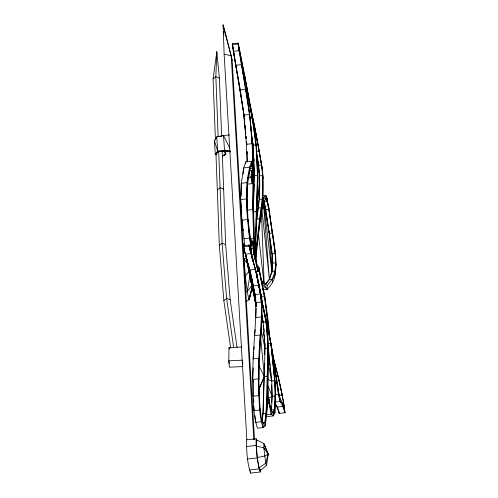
<?xml version="1.0" encoding="UTF-8"?>
<svg xmlns="http://www.w3.org/2000/svg" width="498" height="498" viewBox="0 0 498 498"><rect width="100%" height="100%" fill="white"/><g stroke="black" fill="none" stroke-linecap="round" stroke-linejoin="round"><path stroke-width="0.75" d="M247.064 210.224L252.766 209.577L253.451 209.079L254.715 254.739L254.235 253.221C252.642 199.144 255.711 144.681 246.205 91.103L245.813 89.323L240.111 89.97L244.169 116.314L232.317 44.59L232.398 43.749L238.088 43.102C245.533 89.516 255.717 136.328 252.293 183.606L247.313 184.173M255.841 271.771L257.983 271.528C255.63 261.506 252.81 251.702 252.741 241.368L251.285 239.862L250.5 247.512L252.368 259.458M256.233 308.312C255.138 332.035 252.611 355.69 252.704 379.464C253.414 395.692 252.349 412.574 257.472 428.193L263.168 427.545L263.106 423.674L261.462 418.669L260.105 408.428L259.228 395.4L258.91 379.775L259.271 360.21L261.911 319.977L262.048 305.355L259.757 289.506L255.704 270.682L249.853 249.647L249.118 245.066L243.422 245.713C245.813 259.352 251.297 272.431 253.233 286.244M250.208 277.193L249.797 275.114L250.338 279.347L254.802 293.652L255.773 302.647L255.742 317.543L261.431 316.896L260.292 334.973L260.734 337.619C262.104 316.977 262.546 296.073 256.819 276.041L258.929 285.597L255.43 269.325L249.112 246.155L243.416 246.809L249.741 269.966L254.652 292.955M262.919 289.83L267.183 289.344L267.196 285.516L272.35 279.191L275.251 274.759L276.141 264.388L275.469 252.418L268.677 207.019L266.853 197.831L265.739 195.39L262.888 195.714M255.679 300.661L254.067 290.153L251.266 281.513L251.017 282.578L250.345 277.89C250.675 284.234 254.82 289.543 255.181 295.943M255.237 329.626L254.59 335.621L260.292 334.973C258.661 355.149 257.989 375.399 258.742 395.636C259.732 406.287 259.327 417.399 263.168 427.545L265.104 425.989C267.837 410.196 266.934 394.074 267.862 378.125C268.347 351.495 268.372 324.522 261.307 298.626L260.759 296.416M216.779 54.861L216.798 51.761L213.088 78.914L215.397 139.471M241.206 196.019L241.269 183.276L243.727 167.938L245.819 161.85L251.509 161.203L253.009 165.031L252.766 209.577L253.675 238.523L250.108 238.928M264.525 376.513L267.376 376.189L267.575 402.901L266.523 416.147L266.094 413.315L267.992 348.108L264.426 348.513M251.59 254.845L253.725 254.603L253.775 247.811L252.741 241.368L253.47 248.589L250.619 248.913M260.311 469.788L260.292 471.998L250.606 473.1C247.07 462.542 246.56 450.983 246.485 439.877L256.165 438.775L256.924 440.637M250.606 473.1L250.619 471.625M260.292 471.998C256.756 461.441 256.246 449.881 256.165 438.775M256.246 445.965L256.296 439.796L263.884 443.519L268.148 454.095L266.592 465.344L260.13 470.666L258.954 467.784L257.341 457.556L256.246 445.965L263.847 447.883L268.148 454.095L267.694 456.162M260.13 470.666L260.143 469.122M247.114 205.655L247.35 184.328M252.828 261.475L252.337 259.253L255.181 258.929L255.206 256.346C256.812 206.807 261.736 156.528 250.208 107.73C255.169 127.457 258.512 147.545 262.054 167.558C266.256 197.557 258.294 227.293 255.356 256.98L255.804 259.022L262.297 199.088L262.639 175.551L262.054 167.558L257.055 139.253L238.088 43.102C245.234 76.798 251.409 110.73 256.016 144.881L256.476 146.985L257.522 175.371L254.845 255.157L257.864 268.347L257.983 271.528L258.804 269.692L258.717 266.984L257.292 267.146M276.297 404.967L279.222 413.402L284.912 412.755L284.308 408.827L280.137 401.519L273.141 356.207L268.827 332.297L265.297 316.056L271.142 344.772L275.164 381.966L275.631 397.871L274.84 412.998L273.358 415.88L271.167 414.193C264.65 384.792 270.85 354.277 266.698 324.553L266.156 321.808L262.589 322.212M259.215 193.373L259.234 173.653M241.872 347.013L229.012 347.579L228.8 360.782L229.323 367.182L242.943 366.578M271.746 268.901L271.696 271.939L271.952 269.001M265.179 284.7L269.406 279.527L271.92 271.914L272.194 253.7L265.82 209.708L264.22 201.646M266.181 414.759L271.167 414.193L271.229 410.533L268.964 399.284L267.258 397.087L265.104 425.989L264.793 422.323L266.094 413.315L262.533 413.72M272.294 396.277L275.145 395.954L274.84 412.998L274.429 409.605L275.145 395.954L274.728 380.615L271.142 344.772L268.49 330.765L266.355 331.008M261.836 421.177L262.919 413.676L264.482 363.646M264.687 354.539L264.712 346.925M262.06 421.152L263.137 413.651L265.036 348.451L263.199 322.144L261.724 314.736M252.766 209.577L253.663 176.989L253.513 165.342L252.554 144.252L252.144 143.661L249.871 115.667L238.013 43.942L232.317 44.59L240.503 91.75L244.169 116.314M255.935 261.126L256.109 254.932M253.245 205.892L253.526 198.16M253.725 192.745L254.036 184.241M254.229 178.826L254.235 173.447M253.239 212.055L254.571 175.707L253.059 145.211L251.297 132.922M251.509 161.203L251.646 165.212L249.791 170.372L247.543 184.223L246.877 199.119L248.004 219.07L250.961 242.819L250.675 246.286C247.357 218.217 242.557 188.674 251.509 161.203L252.679 168.231L250.55 168.473M260.292 334.973L259.271 360.21L258.779 358.243L253.09 358.89L253.737 352.018M254.845 255.157L256.794 212.808L256.19 211.718L258.001 177.014L257.522 175.371L256.016 144.881L251.882 113.918L254.497 126.585L253.071 126.747M253.252 367.835L252.704 379.464L258.394 378.816L258.91 379.775L258.779 358.243M271.591 253.768L275.151 253.364L272.275 233.101L272.369 231.234C273.788 244.618 276.9 258.089 274.871 271.578C276.091 278.345 271.559 284.626 267.183 289.344L262.49 285.024M271.254 409.966L271.454 406.175M271.653 402.384L271.97 396.315M258.394 208.046L261.238 207.722L261.649 210.554L262.297 199.088L259.452 199.412M244.842 282.895C246.622 270.078 241.592 256.85 244.425 244.263L242.538 243.622M261.462 418.669L261.263 421.725L255.567 422.372L255.723 420.075M244.748 245.439L241.916 220.209L247.612 219.562L246.877 199.119L246.329 198.945L247.543 184.223L246.964 182.629L249.791 170.372L249.417 167.291L251.646 165.212L252.679 168.231M243.746 238.716L249.436 238.069L249.691 235.025L250.675 246.286M272.138 266.804L272.456 263.137M263.579 202.586L271.92 271.914L272.68 263.106L272.194 253.7M233.101 47.509L234.004 54.543L233.363 51.35L239.059 50.703L239.706 53.896M238.797 46.856L239.059 50.703M272.748 355.086C277.38 374.147 282.845 393.215 284.912 412.755L282.696 406.443L282.273 402.789L278.426 394.26L278.388 391.59L271.142 344.772L273.141 356.207L278.426 394.26L280.137 401.519L282.273 402.789L284.308 408.827L284.034 405.447L282.615 405.609M253.949 349.727L254.241 346.67M252.741 243.97L251.534 242.949L250.5 247.512L252.536 259.937L250.905 249.43L251.534 242.949L251.285 239.862L252.741 243.97L251.316 244.132M253.513 165.342L253.009 165.031L252.679 175.682L253.115 176.827L252.293 183.606L250.992 177.076L251.639 170.69L249.504 170.932M260.877 297.032L264.438 296.627L264.6 295.09L258.717 266.984L257.864 268.347L258.804 269.692L264.438 296.627L269.437 336.592L268.484 323.214L264.6 295.09L268.217 324.926L268.484 323.214L268.901 334.09M256.221 220.664L256.395 219.132M256.19 222.93C259.919 200.283 261.618 176.946 256.731 154.33M255.356 256.98L259.564 218.771L261.238 207.722M243.043 174.095L243.727 167.938L249.417 167.291M253.725 254.603L253.775 247.811L253.47 248.589M258.244 206.645L258.506 204.485M258.686 203.047L259.035 200.171M256.725 216.923L257.51 211.768M257.734 210.293L258.07 208.083M246.043 301.551L248.956 299.79L247.213 291.604L250.046 274.958M266.019 415.257L267.669 416.527L273.358 415.88L274.429 409.605L270.868 410.01M272.499 282.833L272.35 279.191L274.871 271.578L276.141 264.388L275.631 262.776L275.469 252.418L275.151 253.364M245.533 163.381L245.819 161.85M251.639 170.69L252.355 174.063L251.839 176.591L252.293 183.606M260.105 408.428L259.713 410.084L254.024 410.732L254.279 409.63M252.436 286.288L248.956 299.79L252.386 286.313M261.649 210.554L264.002 201.192L263.647 197.482L265.739 195.39L268.764 209.372L272.275 233.101L269.424 233.425M252.48 286.941L249.828 297.374L249.791 295.862M258.954 467.784L265.758 463.308L263.847 447.883L263.884 443.519L268.148 454.095L265.758 463.308L266.592 465.344M271.472 272.63L269.181 279.552L264.961 284.725M216.12 138.712L216.786 136.751L223.515 135.462L229.454 134.989M268.964 399.284L267.575 402.901L268.92 403.044L271.229 410.533L273.184 412.051L273.358 415.88M258.767 389.355L264.201 376.55M258.686 390.04L264.419 376.525L260.678 338.024M250.892 250.052L250.612 250.693L251.695 255.256L250.892 250.052L249.915 246.199L249.118 245.066L249.853 249.647L249.118 245.066M248.141 177.4L250.992 177.076L252.355 174.063M274.429 409.605L273.184 412.051L271.167 414.193M230.605 151.834L224.586 151.218L218.361 151.604L216.257 154.206L215.254 154.336L214.457 140.81L216.786 136.751L217.626 150.987L215.254 154.336L216.692 154.909M246.012 292.139L247.213 291.604L252.075 285.23M242.806 226.833L241.916 220.209L242.308 219.718M247.612 219.562L248.004 219.07L249.436 238.069M249.143 271.248L245.271 275.936L247.213 291.604M215.254 154.336L218.361 151.604L217.626 150.987L214.457 140.81M213.088 78.914L215.852 76.673L216.798 51.761L219.419 78.192L221.641 136.421M230.686 348.189L223.845 300.58L219.313 245.402L217.321 189.937L220.085 187.69L218.697 151.199M219.313 245.402L222.077 243.161L220.085 187.69L223.652 189.215L225.644 244.686L230.176 299.858L237.023 347.467M223.845 300.58L226.609 298.333L222.077 243.161L225.644 244.686M263.106 423.674L264.793 422.323L262.658 422.565M282.41 396.19L278.065 376.164L282.41 396.19L282.148 395.045L279.303 395.368M250.992 177.076L251.839 176.591L252.33 178.433L253.115 176.827L253.663 176.989M268.148 454.095L264.625 456.081L257.341 457.556M268.484 398.288L272.194 396.29L271.771 380.951L267.849 343.72M222.382 156.023L225.818 154.536L225.6 150.838M222.388 155.681L225.6 154.386L225.426 151.429M243.074 244.755L244.425 244.263M222.45 155.725L225.818 154.536M219.518 136.732L223.515 135.462L229.833 148.186M246.628 258.145L243.877 258.779L247.923 264.475M240.273 60.526L241.698 60.364L241.43 58.664M240.111 89.97L240.503 91.75L235.784 65.263L241.474 64.615L242.003 67.13M242.806 73.555L244.337 73.623L250.077 106.964L246.915 87.86L245.489 88.022M247.151 161.862L246.442 144.308L243.815 115.144L249.504 114.496M250.021 118.244L252.156 118.001L252.679 120.504M255.02 140.392L257.161 140.15L257.055 139.253L261.537 165.012L263.168 178.496M252.144 143.661L246.442 144.308L246.859 144.899M252.449 145.285L256.016 144.881M256.339 151.38L259.19 151.056M257.976 165.417L261.537 165.012M253.961 175.775L257.522 175.371M259.078 175.956L262.639 175.551L262.726 202.026L266.156 199.175L265.739 195.39M246.964 182.629L241.269 183.276L240.634 199.592L241.916 220.209M246.329 198.945L240.634 199.592L241.275 207.33M263.616 201.715L267.177 201.31L266.853 197.831L268.764 209.372L265.92 209.695M253.339 212.042L256.19 211.718M256.009 219.176L259.564 218.771L260.006 221.299M243.796 247.12L243.422 245.713L244.163 250.295L245.446 254.179L251.141 253.532L255.704 270.682L255.43 269.325L249.741 269.966M272.78 263.1L275.631 262.776M245.968 255.63L248.763 271.286L250.189 271.124M271.317 271.983L274.871 271.578M246.137 256.084L249.647 275.139L251.216 274.952M250.338 279.347L252.48 279.104M269.505 279.515L272.35 279.191M253.133 285.989L258.823 285.342L260.603 293.913L254.901 294.561L252.978 285.105L254.173 290.813M259.253 288.722L261.288 297.362L262.048 305.355L261.475 301.993L255.773 302.647L256.24 305.33M267.949 343.707L270.8 343.383L274.728 380.615L275.631 397.871L275.145 395.954M275.929 376.407L278.065 376.164M271.877 380.939L274.728 380.615L275.164 381.966M275.375 383.286L276.801 383.124M274.865 394.671L278.426 394.26M275.157 402.085L280.137 401.519M267.501 403.206L268.92 403.044M282.696 406.443L277 407.09L275.083 403.399M246.423 446.519L256.109 445.417M247.612 458.994L257.292 457.892M249.342 470.006L259.022 468.904M230.412 150.807L224.393 150.309L217.626 150.987L224.586 151.218L223.515 135.462M242.414 360.172L228.8 360.782L229.391 363.571M253.675 238.523L254.154 238.536L254.235 253.221M253.818 439.703L231.19 55.726L223.11 24.9L224.144 54.22L231.19 55.726L232.149 60.233L243.759 257.267M224.393 150.309L230.661 151.753M267.65 379.457L271.771 380.951L268.173 363.615M219.419 78.192L215.852 76.673L218.13 136.452M230.176 299.858L226.609 298.333L233.674 347.48M261.786 321.534L263.199 322.144L261.637 314.668M267.196 285.516L261.618 280.86L267.183 289.344M270.109 407.364L271.472 409.941L272.194 396.29L268.111 386.305M258.686 365.208L264.419 376.525M223.963 150.975L225.6 154.386M267.177 201.31L266.156 199.175L263.647 197.482L262.726 202.026L262.297 199.088M260.784 278.301L262.67 282.422M253.133 172.127L254.571 175.707L253.196 164.994M278.65 393.986L279.739 398.35M244.699 250.762L243.416 246.809M258.593 285.908L259.757 289.506L258.095 282.067M259.197 288.759L260.498 293.005M250.008 271.329L245.446 254.179M244.169 248.527L244.73 250.637M277.523 406.997L279.222 413.402M249.112 246.155L251.795 256.395L251.141 253.532M246 255.468L250.631 279.322M232.149 60.233L223.11 24.9L223.347 27.969M263.766 201.69L265.82 209.708M265.222 208.276L265.596 209.733L264.145 202.406M257.79 282.185L258.356 284.402M258.736 285.877L261.587 296.951L263.019 307.658M272.238 353.368L277.996 376.202M267.376 376.189L267.862 378.125M261.288 298.725L266.698 324.553L260.759 296.522M255.773 300.12L251.042 280.853M252.853 284.526L251.129 276.689L252.853 284.526L252.318 282.011M261.12 298.794L265.708 318.004L261.232 299.391M251.422 282.932L256.153 302.442M252.063 285.84L255.673 300.755M232.317 44.59L233.033 48.262L232.398 43.749L232.89 45.835M253.55 287.726L252.405 282.715L254.067 290.153M256.819 276.041L258.213 282.223M257.254 164.608L259.688 175.887L256.781 159.833M259.147 174.406L259.47 175.912L259.19 174.381M277.075 385.564L279.44 396.912M278.65 393.893L278.973 395.406M261.089 330.199L265.036 348.451M255.43 269.325L261.288 297.362M250.5 247.512L250.905 249.43M256.289 306.693L252.355 286.929M256.24 306.793L252.262 286.829M229.012 347.579L229.304 348.98M251.795 139.216L253.059 145.211M252.187 286.761L256.265 306.662M235.784 65.263L236.307 67.778L233.363 51.35M257.136 273.894L257.746 276.813M256.265 271.516L261.587 296.951M257.659 279.783L257.976 281.277M260.168 291.753L260.952 295.488M261.724 316.186L262.975 322.169L261.649 315.502M260.603 293.913L258.667 284.458M271.086 378.717L271.398 380.223M252.978 285.105L254.901 294.561M249.137 271.385L249.647 275.139L248.514 269.592L248.763 271.286M267.992 348.108L268.466 350.468L266.156 321.808M256.781 156.297L258.58 165.348L256.7 155.444M257.161 159.341L257.46 160.848L257.205 159.279M257.759 162.354L258.518 166.88M257.273 188.767L259.346 199.424L257.721 184.87M257.161 140.15L254.08 124.151L254.497 126.585M258.717 266.984L264.438 296.627M252.287 116.246L249.977 104.244L250.158 107.033M250.208 107.73L252.156 118.001M257.783 162.323L258.356 165.373L257.248 158.762M232.398 43.749L232.815 46.003M249.566 273.495L250.239 277.118M257.983 271.528L255.206 256.346L253.992 252.436L255.181 258.929M282.148 395.045L284.632 408.435L284.034 405.447L284.912 412.755M254.802 293.652L255.194 295.831M239.239 47.976L239.806 51.138M263.747 202.524L269.318 233.438L271.92 271.914M268.148 228.184L268.422 229.69M268.696 231.197L268.964 232.703M268.827 332.297L270.8 343.383M249.118 272.176L249.647 275.139M256.756 155.824L257.005 157.293M264.712 445.548L264.942 446.999M261.431 316.896L261.911 319.977L261.475 301.993M278.924 411.441L279.123 412.749M265.708 210.498L265.932 212.03M266.162 213.555L266.498 215.852M266.729 217.383L267.407 221.977M267.631 223.509L267.974 225.806M268.198 227.337L268.988 232.697M252.33 138.998L252.654 141.27M252.872 142.783L253.09 144.296M250.743 129.088L250.967 130.619M251.191 133.719L251.521 136.022M251.739 137.56L252.069 139.863M252.293 141.401L252.511 142.932M269.206 234.209L269.953 239.463M270.165 240.964L270.489 243.217M270.7 244.717L271.441 249.971M271.659 251.471L271.976 253.725M272.275 233.101L268.677 207.019L268.764 209.372M243.105 229.043L243.304 230.518M261.674 300.045L261.873 301.576M262.185 303.873L262.384 305.399M255.872 302.186L256.258 305.243M263.816 206.465L264.189 209.546M264.463 211.855L264.65 213.399M258.338 233.101L263.896 282.796M261.718 207.71L269.406 279.527L263.442 202.586M258.674 168.386L258.991 171.393M257.236 198.079L258.288 208.058M267.706 344.504L267.868 346.023M268.185 349.061L268.509 352.098M268.671 353.624L268.988 356.661M269.15 358.18L269.468 361.218M269.63 362.743L269.953 365.781M270.19 368.059L270.514 371.097M270.675 372.622L270.912 374.901M271.155 377.179L271.472 380.217M243.815 115.144L245.296 129.642M245.452 131.167L245.763 134.217M246 136.508L246.236 138.793M246.547 141.849L246.784 144.134M244.462 119.402L244.748 122.496M245.041 125.583L245.259 127.899M245.551 130.993L245.769 133.308M246.062 136.402L246.28 138.718M246.566 141.812L246.784 144.127M255.592 298.009L255.729 299.466M256.009 302.373L256.215 304.552M254.988 415.724L255.567 422.372M241.468 209.652L241.791 213.524M242.526 361.592L242.763 364.443M223.646 31.797L223.876 34.866M263.193 325.262L263.461 329.134M263.679 332.228L263.952 336.094M264.17 339.188L264.494 343.832M269.157 234.228L269.468 238.847M264.002 328.699L264.214 331.749M264.475 335.559L264.681 338.609M264.992 343.178L265.204 346.228M243.939 260.367L254.503 439.56M224.144 54.22L246.865 439.746M272.163 257.341L272.418 262.409M254.111 158.868L254.229 161.178M254.621 168.878L254.733 171.188M258.394 378.816L259.228 395.4L258.742 395.636L253.04 396.284L253.208 380.422L253.239 381.91M252.841 145.242L253.028 149.051M253.221 152.861L253.519 158.962M253.743 163.537L254.005 168.872M247.164 151.678L247.269 153.938M261.375 210.038L264.121 282.758M256.464 215.242L256.613 219.108M222.201 151.174L223.652 189.215M215.927 153.446L217.321 189.937M253.607 398.363L253.737 402.228M253.868 406.094L254.024 410.732M271.659 384.811L271.927 394.783M247.008 151.828L247.226 161.831M279.197 395.381L279.222 396.931M247.556 190.529L247.581 192.832M249.915 246.199L249.735 248.39L250.612 250.693L249.915 246.199"/></g></svg>
